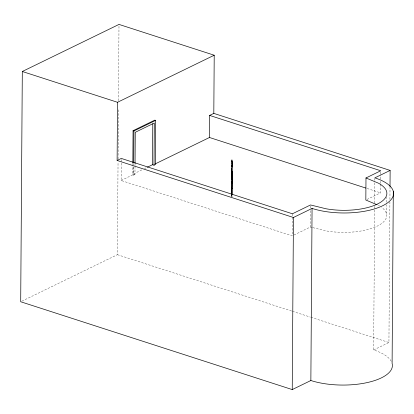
<?xml version="1.0" encoding="UTF-8"?>
<svg xmlns="http://www.w3.org/2000/svg" width="414" height="414" viewBox="0 0 414 414"><rect width="100%" height="100%" fill="white"/><g stroke="black" fill="none" stroke-linecap="round" stroke-linejoin="round"><path stroke-width="0.31" stroke-dasharray="2.07 1.55" d="M21.859 301.19L117.395 254.682L118.042 162.184M118.062 158.955L118.404 109.798M118.466 100.742L118.999 24.416M292.413 213.779L292.258 235.845L121.136 180.499L121.292 158.427M121.136 180.499L132.754 174.843L132.822 165.243M132.827 164.606L132.837 163.323M135.021 166.159L134.964 174.465L133.448 173.978L133.499 166.951M132.754 174.843L133.624 175.122L133.691 165.522M133.696 164.886L133.701 163.608M135.026 165.522L135.036 164.244M293.956 235.023L310.371 227.027L310.484 210.633M310.505 208.113L310.526 204.961M391.256 361.318A50.141 19.836 0.4 0 0 373.645 349.949L374.649 206.219M374.67 202.995L374.825 181.084M374.83 180.437L374.846 177.86M366.97 199.476L380.606 192.836L380.668 184.013M380.673 183.381L380.699 179.598M380.704 178.967L380.73 174.553M380.735 173.921L380.751 172.033M386.459 213.598L386.521 204.77M386.541 202.249L386.578 197.204M373.645 349.949L388.932 342.507L389.91 202.001M389.931 199.424L390.014 187.175M231.881 196.557L231.892 195.01L231.881 196.557L231.7 195.413M133.448 173.978L142.111 169.761M144.419 168.638L146.152 167.794M133.624 175.122L134.964 174.465M231.84 195.879L231.902 196.252L231.959 195.574M310.371 227.027L312.223 227.488M312.844 227.638L325.808 230.826A43.418 17.176 0.4 0 0 375.131 227.079A43.418 17.176 0.4 0 0 381.615 207.357M367.109 188.473L380.606 192.836M117.395 254.682L291.865 311.116M292.481 311.312L310.293 317.072M310.909 317.274L388.932 342.507M231.892 196.329L231.959 196.598M231.835 194.932L231.881 195.677M231.949 195.905L231.99 196.821M378.318 205.266A43.418 17.176 0.4 0 1 379.493 205.939"/><path stroke-width="0.62" d="M231.938 193.695L231.964 181.368M231.633 176.84L231.861 194.409M231.731 168.601C230.986 175.36 232.953 181.886 232.099 188.634M232.471 180.675L232.518 183.309L232.394 171.205M155.074 163.975L209.484 137.489L209.634 115.418L213.81 113.384L214.214 55.217L118.999 24.416L22.309 71.493L20.7 301.754L292.237 389.584L310.862 380.513A50.141 19.836 0.4 0 0 366.364 382.764A50.141 19.836 0.4 0 0 392.099 363.368L393.3 191.278M390.019 186.533L390.133 170.418L374.846 177.86A50.141 19.836 0.4 0 1 382.557 205.789A50.141 19.836 0.4 0 1 312.063 208.423L293.438 217.49L117.115 160.461L117.524 102.289L214.214 55.217M132.842 162.686L133.065 130.7L154.805 120.117L155.669 120.396L155.364 164.539L154.018 165.191L152.502 164.7L147.306 167.23M133.706 162.966L133.929 130.979L155.669 120.396M135.042 163.602L135.259 132.299L154.313 123.02L154.018 165.191M152.502 164.7L152.787 123.807M292.237 389.584L293.438 217.49M310.862 380.513L312.063 208.423M209.634 115.418L380.761 170.77L365.986 177.958L365.831 200.029L377.128 204.764M232.373 172.855L232.316 180.24M232.119 164.13L231.949 161.046L232.207 166.946L232.182 164.487M232.585 182.75L232.533 183.273M231.524 168.777L231.561 176.964L231.711 164.963L232.088 165.253M232.228 164.932L231.912 159.866L231.902 161.093M231.421 176.245L231.514 179.417M231.669 194.564L231.819 194.269M232.125 163.747L232.176 163.364L232.135 164.384M232.559 182.538L232.425 183.148M117.115 160.461L121.292 158.427L292.413 213.779L310.526 204.961L325.963 208.759A43.418 17.176 0.4 0 0 377.314 204.092A43.418 17.176 0.4 0 0 378.474 183.195L365.986 177.958M213.81 113.384L390.133 170.418M22.309 71.493L117.524 102.289M209.484 137.489L365.883 188.075M133.065 130.7L133.929 130.979M232.207 166.946L231.918 165.191M232.378 172.881L232.238 166.247M232.057 188.111L231.959 194.559M232.611 181.363L232.632 181.658L232.59 172.954M231.55 176.892L231.519 179.485L231.436 177.772"/></g></svg>
